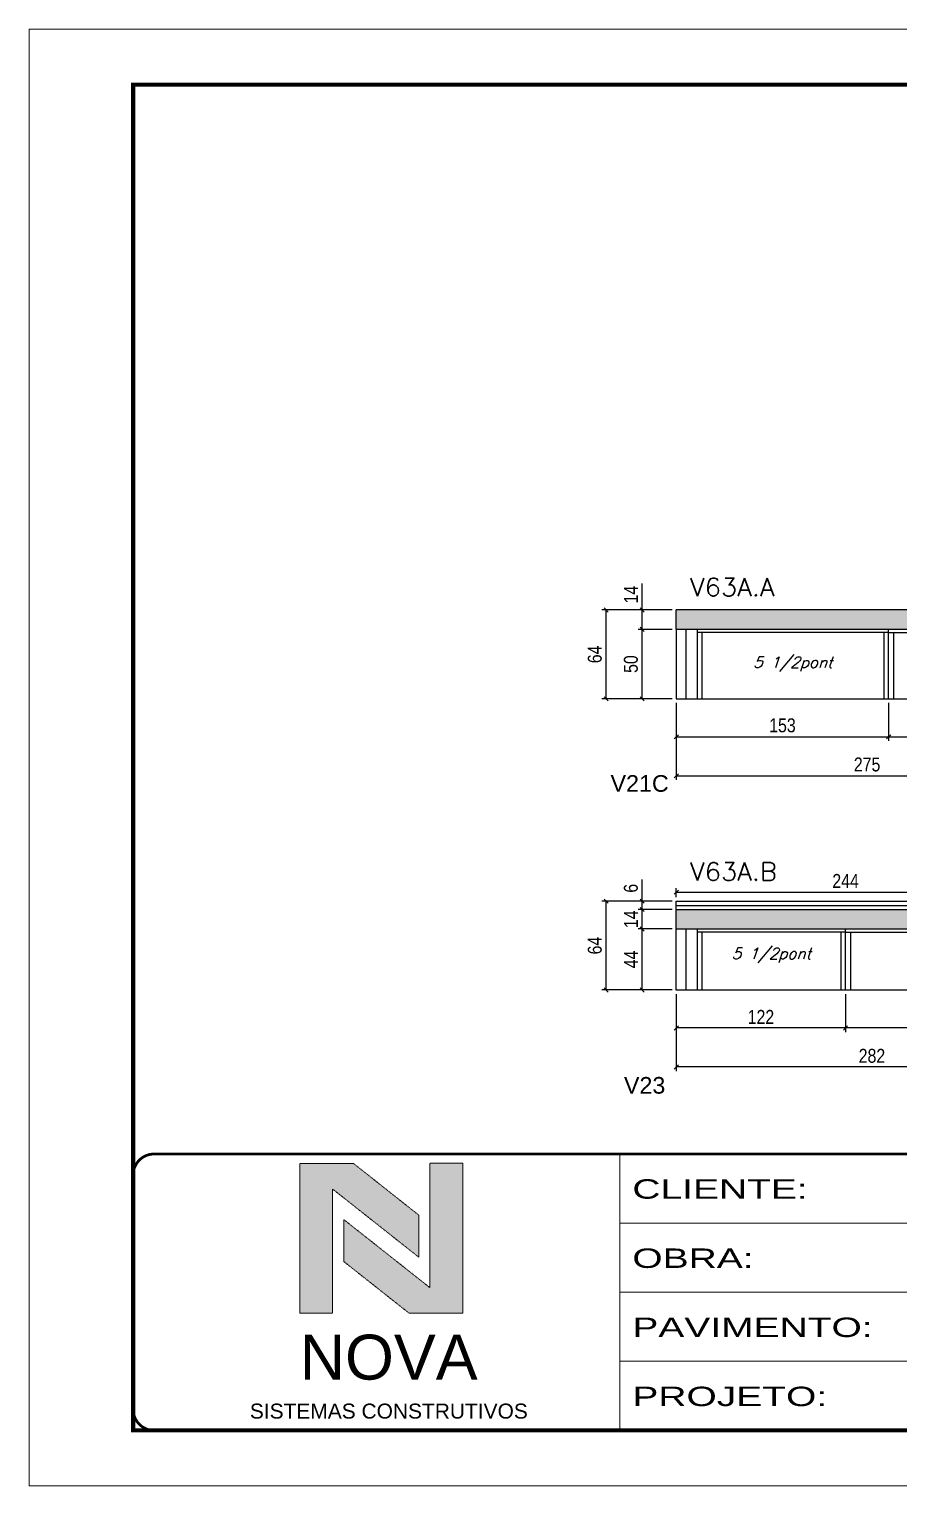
# Model space of a CAD drawing. Extents: x 0 to 6325, y 5574 to 19307.
# Drawn here: x 3170 to 3797, y 9020 to 10070 of the extents above; entities that cross this region are included whole.
import ezdxf

# ---------------------------------------------------------------- set-up
doc = ezdxf.new("R2010")
doc.units = 0
doc.linetypes.add('CONTINUO', pattern=[0])
doc.linetypes.add('DASHED', pattern=[0.75, 0.5, -0.25])
for name, color, linetype in [('1', 1, 'Continuous'), ('5', 5, 'Continuous'), ('COTA', 241, 'Continuous'), ('Painéis', 200, 'Continuous'), ('SARR_2.2x7', 40, 'Continuous'), ('SARR_3.5x7', 81, 'Continuous'), ('SARR_EDITAR', 141, 'Continuous'), ('texto', 7, 'Continuous')]:
    doc.layers.add(name, color=color, linetype=linetype)
for name, color, linetype, lineweight in [('CARIMBO-LEGENDA', 75, 'Continuous', 15), ('Folhas', 255, 'Continuous', 9), ('SARRAFO DE PRESSAO', 251, 'DASHED', 9), ('Texto Seção', 7, 'Continuous', 15)]:
    doc.layers.add(name, color=color, linetype=linetype, lineweight=lineweight)
doc.styles.add('arial', font='arial.ttf')
doc.styles.add('COTA TECNICA', font='techl___.ttf', dxfattribs={"height": 10})
doc.styles.add('REGUA-120', font='ROMANS.shx', dxfattribs={"height": 15})
doc.styles.add('Romans', font='romans.shx')
doc.styles.get("Standard").update_dxf_attribs({"font": 'arial.ttf'})
doc.styles.add('Tecnologia', font='')
doc.styles.get('Tecnologia').set_extended_font_data('Forgotten Futurist')
doc.dimstyles.new('PAINEL', dxfattribs={"dimtxt": 10, "dimasz": 3, "dimexe": 3, "dimexo": 3, "dimgap": 3, "dimtad": 1, "dimdec": 1, "dimzin": 12, "dimdsep": 46, "dimtxsty": 'COTA TECNICA', "dimblk1": 'OBLIQUE', "dimblk2": 'OBLIQUE', "dimsah": 1, "dimcen": 0.9, "dimclrd": 4, "dimclre": 4, "dimclrt": 240, "dimadec": 1, "dimazin": 3, "dimtfac": 1, "dimtdec": 1, "dimtmove": 0, "dimatfit": 3, "dimfxl": 1, "dimtolj": 1, "dimtzin": 12, "dimarcsym": 0})

# ---------------------------------------------------------------- blocks, each defined once
blk = doc.blocks.new('A$C64660E27')
at = {"layer": 'COTA', "true_color": 0x1a1a1a}
h = blk.add_hatch(color=250, dxfattribs=at)
h.dxf.hatch_style = 1
h.paths.add_polyline_path([(185.4, -11.6), (142.4, -11.6), (142.4, -131.6), (168.8, -131.6), (168.8, -32.2), (237.7, -86.7), (237.7, -53)])
at = {"layer": 'COTA'}
h = blk.add_hatch(color=20, dxfattribs=at)
h.dxf.hatch_style = 1
h.paths.add_polyline_path([(273, -11.4), (246.6, -11.4), (246.6, -111.1), (177.7, -56.6), (177.7, -90.2), (230, -131.6), (273, -131.6)])
for p, q in [((142.4, -131.6), (142.4, -11.6)), ((142.4, -11.6), (185.4, -11.6)), ((185.4, -11.6), (237.7, -53)), ((273, -11.4), (246.6, -11.4)), ((246.6, -111.1), (246.6, -11.4)), ((273, -11.4), (273, -131.6)), ((168.8, -32.2), (237.7, -86.7)), ((168.8, -131.6), (168.8, -32.2)), ((246.6, -111.1), (177.7, -56.6)), ((177.7, -90.2), (177.7, -56.6)), ((237.7, -86.7), (237.7, -53)), ((230, -131.6), (177.7, -90.2)), ((142.4, -131.6), (168.8, -131.6)), ((273, -131.6), (230, -131.6))]:
    blk.add_line(p, q)
at = {"layer": 'CARIMBO-LEGENDA', "color": 7, "linetype": 'Continuous', "ltscale": 100, "style": 'arial'}
blk.add_text('NOVA', height=36, dxfattribs=at).set_placement((142.4, -184.8))
at = {"layer": 'CARIMBO-LEGENDA', "color": 7, "linetype": 'Continuous', "style": 'arial'}
blk.add_text('SISTEMAS CONSTRUTIVOS', height=12, dxfattribs=at).set_placement((102.5, -216))
blk = doc.blocks.new('9999999999')
at = {"color": 30, "linetype": 'CONTINUO'}
for p, q in [((98564.6, 34230.2), (98564.6, 34429.4)), ((98564.6, 34379.6), (99584, 34379.6)), ((98564.6, 34329.8), (99488, 34329.8)), ((98564.6, 34280), (99488, 34280))]:
    blk.add_line(p, q, dxfattribs=at)
at = {"color": 30, "linetype": 'CONTINUO', "const_width": 2}
blk.add_lwpolyline([(99584, 34230.2), (99584, 34414.4, 0.414214), (99569, 34429.4), (98229, 34429.4, 0.414214), (98214, 34414.4), (98214, 34245.2, 0.414214), (98229, 34230.2), (99584, 34230.2)], format="xyb", dxfattribs=at)
at = {"layer": 'Folhas'}
blk.add_lwpolyline([(98139, 34190.2), (99624, 34190.2), (99624, 35240.2), (98139, 35240.2)], close=True, dxfattribs=at)
at = {"layer": 'Folhas', "color": 30, "const_width": 3}
blk.add_lwpolyline([(98214, 34230.2), (99584, 34230.2), (99584, 35200.2), (98214, 35200.2)], close=True, dxfattribs=at)
at = {"xscale": 0.9, "yscale": 0.9, "zscale": 0.9}
blk.add_blockref('A$C64660E27', (98205.8, 34433.1), dxfattribs=at)
at = {"layer": 'Folhas', "color": 7, "style": 'Tecnologia', "width": 1.5}
for s, p in [('CLIENTE:', (98573.7, 34397.2)), ('OBRA:', (98573.7, 34347.3)), ('PAVIMENTO:', (98573.7, 34297.5)), ('PROJETO:', (98573.7, 34247.7))]:
    blk.add_text(s, height=14, dxfattribs=at).set_placement(p)
blk = doc.blocks.new('_Oblique')
at = {"layer": '1', "color": 0, "lineweight": -2}
blk.add_line((-0.5, -0.5), (0.5, 0.5), dxfattribs=at)
blk = doc.blocks.new('*D3261')
at = {"layer": 'COTA', "color": 4, "lineweight": -2, "transparency": 16777216}
for p, q in [((3636.4, 9584.3), (3636.4, 9528.8)), ((3911.4, 9584.3), (3911.4, 9528.8)), ((3636.4, 9531.8), (3911.4, 9531.8))]:
    blk.add_line(p, q, dxfattribs=at)
at = {"layer": 'Defpoints', "color": 0, "transparency": 16777216}
for p in [(3636.4, 9587.3), (3911.4, 9587.3), (3911.4, 9531.8)]:
    blk.add_point(p, dxfattribs=at)
at = {"layer": 'COTA', "color": 4, "lineweight": -2, "transparency": 16777216, "xscale": 3, "yscale": 3, "zscale": 3, "rotation": 180}
blk.add_blockref('_Oblique', (3636.4, 9531.8), dxfattribs=at)
at = {"layer": 'COTA', "color": 4, "lineweight": -2, "transparency": 16777216, "xscale": 3, "yscale": 3, "zscale": 3}
blk.add_blockref('_Oblique', (3911.4, 9531.8), dxfattribs=at)
at = {"layer": 'COTA', "color": 240, "transparency": 16777216, "insert": (3773.9, 9539.9), "char_height": 10, "attachment_point": 5, "style": 'COTA TECNICA'}
blk.add_mtext('\\A1;275', dxfattribs=at)
blk = doc.blocks.new('*D3262')
at = {"layer": 'COTA', "color": 4, "lineweight": -2, "transparency": 16777216}
for p, q in [((3633.4, 9637.3), (3608.8, 9637.3)), ((3611.8, 9587.3), (3611.8, 9637.3)), ((3633.4, 9587.3), (3608.8, 9587.3))]:
    blk.add_line(p, q, dxfattribs=at)
at = {"layer": 'Defpoints', "color": 0, "transparency": 16777216}
for p in [(3611.8, 9637.3), (3636.4, 9637.3), (3636.4, 9587.3)]:
    blk.add_point(p, dxfattribs=at)
at = {"layer": 'COTA', "color": 4, "lineweight": -2, "transparency": 16777216, "xscale": 3, "yscale": 3, "zscale": 3}
for p, rotation in [((3611.8, 9637.3), 90), ((3611.8, 9587.3), 270)]:
    blk.add_blockref('_Oblique', p, dxfattribs=dict(at, rotation=rotation))
at = {"layer": 'COTA', "color": 240, "transparency": 16777216, "insert": (3603.7, 9612.3), "char_height": 10, "attachment_point": 5, "rotation": 90, "style": 'COTA TECNICA'}
blk.add_mtext('\\A1;50', dxfattribs=at)
blk = doc.blocks.new('*D4346')
at = {"layer": 'COTA', "color": 4, "lineweight": -2, "transparency": 16777216}
for p, q in [((3611.8, 9651.3), (3611.8, 9670.4)), ((3633.4, 9651.3), (3608.8, 9651.3)), ((3611.8, 9637.3), (3611.8, 9651.3)), ((3633.4, 9637.3), (3608.8, 9637.3))]:
    blk.add_line(p, q, dxfattribs=at)
at = {"layer": 'Defpoints', "color": 0, "transparency": 16777216}
for p in [(3611.8, 9651.3), (3636.4, 9651.3), (3636.4, 9637.3)]:
    blk.add_point(p, dxfattribs=at)
at = {"layer": 'COTA', "color": 4, "lineweight": -2, "transparency": 16777216, "xscale": 3, "yscale": 3, "zscale": 3}
for p, rotation in [((3611.8, 9651.3), 90), ((3611.8, 9637.3), 270)]:
    blk.add_blockref('_Oblique', p, dxfattribs=dict(at, rotation=rotation))
at = {"layer": 'COTA', "color": 240, "transparency": 16777216, "insert": (3603.8, 9662.4), "char_height": 10, "attachment_point": 5, "rotation": 90, "style": 'COTA TECNICA'}
blk.add_mtext('\\A1;14', dxfattribs=at)
blk = doc.blocks.new('*D3263')
at = {"layer": 'COTA', "color": 4, "lineweight": -2, "transparency": 16777216}
for p, q in [((3633.4, 9651.3), (3582.8, 9651.3)), ((3585.8, 9587.3), (3585.8, 9651.3)), ((3633.4, 9587.3), (3582.8, 9587.3))]:
    blk.add_line(p, q, dxfattribs=at)
at = {"layer": 'Defpoints', "color": 0, "transparency": 16777216}
for p in [(3585.8, 9651.3), (3636.4, 9651.3), (3636.4, 9587.3)]:
    blk.add_point(p, dxfattribs=at)
at = {"layer": 'COTA', "color": 4, "lineweight": -2, "transparency": 16777216, "xscale": 3, "yscale": 3, "zscale": 3}
for p, rotation in [((3585.8, 9651.3), 90), ((3585.8, 9587.3), 270)]:
    blk.add_blockref('_Oblique', p, dxfattribs=dict(at, rotation=rotation))
at = {"layer": 'COTA', "color": 240, "transparency": 16777216, "insert": (3577.7, 9619.3), "char_height": 10, "attachment_point": 5, "rotation": 90, "style": 'COTA TECNICA'}
blk.add_mtext('\\A1;64', dxfattribs=at)
blk = doc.blocks.new('*D3264')
at = {"layer": 'COTA', "color": 4, "lineweight": -2, "transparency": 16777216}
for p, q in [((3636.4, 9584.3), (3636.4, 9556.9)), ((3789.4, 9584.3), (3789.4, 9556.9)), ((3636.4, 9559.9), (3789.4, 9559.9))]:
    blk.add_line(p, q, dxfattribs=at)
at = {"layer": 'Defpoints', "color": 0, "transparency": 16777216}
for p in [(3636.4, 9587.3), (3789.4, 9587.3), (3789.4, 9559.9)]:
    blk.add_point(p, dxfattribs=at)
at = {"layer": 'COTA', "color": 4, "lineweight": -2, "transparency": 16777216, "xscale": 3, "yscale": 3, "zscale": 3, "rotation": 180}
blk.add_blockref('_Oblique', (3636.4, 9559.9), dxfattribs=at)
at = {"layer": 'COTA', "color": 4, "lineweight": -2, "transparency": 16777216, "xscale": 3, "yscale": 3, "zscale": 3}
blk.add_blockref('_Oblique', (3789.4, 9559.9), dxfattribs=at)
at = {"layer": 'COTA', "color": 240, "transparency": 16777216, "insert": (3712.9, 9568.1), "char_height": 10, "attachment_point": 5, "style": 'COTA TECNICA'}
blk.add_mtext('\\A1;153', dxfattribs=at)
blk = doc.blocks.new('*D4347')
at = {"layer": 'COTA', "color": 4, "lineweight": -2, "transparency": 16777216}
for p, q in [((3789.4, 9584.3), (3789.4, 9556.9)), ((3911.4, 9584.3), (3911.4, 9556.9)), ((3789.4, 9559.9), (3911.4, 9559.9))]:
    blk.add_line(p, q, dxfattribs=at)
at = {"layer": 'Defpoints', "color": 0, "transparency": 16777216}
for p in [(3789.4, 9587.3), (3911.4, 9587.3), (3911.4, 9559.9)]:
    blk.add_point(p, dxfattribs=at)
at = {"layer": 'COTA', "color": 4, "lineweight": -2, "transparency": 16777216, "xscale": 3, "yscale": 3, "zscale": 3, "rotation": 180}
blk.add_blockref('_Oblique', (3789.4, 9559.9), dxfattribs=at)
at = {"layer": 'COTA', "color": 4, "lineweight": -2, "transparency": 16777216, "xscale": 3, "yscale": 3, "zscale": 3}
blk.add_blockref('_Oblique', (3911.4, 9559.9), dxfattribs=at)
at = {"layer": 'COTA', "color": 240, "transparency": 16777216, "insert": (3850.4, 9568), "char_height": 10, "attachment_point": 5, "style": 'COTA TECNICA'}
blk.add_mtext('\\A1;122', dxfattribs=at)
blk = doc.blocks.new('*D3375')
at = {"layer": 'COTA', "color": 4, "lineweight": -2, "transparency": 16777216}
for p, q in [((3636.4, 9374.4), (3636.4, 9318.9)), ((3918.4, 9374.4), (3918.4, 9318.9)), ((3918.4, 9321.9), (3636.4, 9321.9))]:
    blk.add_line(p, q, dxfattribs=at)
at = {"layer": 'Defpoints', "color": 0, "transparency": 16777216}
for p in [(3636.4, 9377.4), (3918.4, 9377.4), (3636.4, 9321.9)]:
    blk.add_point(p, dxfattribs=at)
at = {"layer": 'COTA', "color": 4, "lineweight": -2, "transparency": 16777216, "xscale": 3, "yscale": 3, "zscale": 3, "rotation": 180}
blk.add_blockref('_Oblique', (3636.4, 9321.9), dxfattribs=at)
at = {"layer": 'COTA', "color": 4, "lineweight": -2, "transparency": 16777216, "xscale": 3, "yscale": 3, "zscale": 3}
blk.add_blockref('_Oblique', (3918.4, 9321.9), dxfattribs=at)
at = {"layer": 'COTA', "color": 240, "transparency": 16777216, "insert": (3777.4, 9329.9), "char_height": 10, "attachment_point": 5, "style": 'COTA TECNICA'}
blk.add_mtext('\\A1;282', dxfattribs=at)
blk = doc.blocks.new('*D3376')
at = {"layer": 'COTA', "color": 4, "lineweight": -2, "transparency": 16777216}
for p, q in [((3758.4, 9374.4), (3758.4, 9347)), ((3918.4, 9374.4), (3918.4, 9347)), ((3918.4, 9350), (3758.4, 9350))]:
    blk.add_line(p, q, dxfattribs=at)
at = {"layer": 'Defpoints', "color": 0, "transparency": 16777216}
for p in [(3758.4, 9377.4), (3918.4, 9377.4), (3758.4, 9350)]:
    blk.add_point(p, dxfattribs=at)
at = {"layer": 'COTA', "color": 4, "lineweight": -2, "transparency": 16777216, "xscale": 3, "yscale": 3, "zscale": 3, "rotation": 180}
blk.add_blockref('_Oblique', (3758.4, 9350), dxfattribs=at)
at = {"layer": 'COTA', "color": 4, "lineweight": -2, "transparency": 16777216, "xscale": 3, "yscale": 3, "zscale": 3}
blk.add_blockref('_Oblique', (3918.4, 9350), dxfattribs=at)
at = {"layer": 'COTA', "color": 240, "transparency": 16777216, "insert": (3838.4, 9358.1), "char_height": 10, "attachment_point": 5, "style": 'COTA TECNICA'}
blk.add_mtext('\\A1;160', dxfattribs=at)
blk = doc.blocks.new('*D4435')
at = {"layer": 'COTA', "color": 4, "lineweight": -2, "transparency": 16777216}
for p, q in [((3636.4, 9374.4), (3636.4, 9347)), ((3758.4, 9374.4), (3758.4, 9347)), ((3758.4, 9350), (3636.4, 9350))]:
    blk.add_line(p, q, dxfattribs=at)
at = {"layer": 'Defpoints', "color": 0, "transparency": 16777216}
for p in [(3636.4, 9377.4), (3758.4, 9377.4), (3636.4, 9350)]:
    blk.add_point(p, dxfattribs=at)
at = {"layer": 'COTA', "color": 4, "lineweight": -2, "transparency": 16777216, "xscale": 3, "yscale": 3, "zscale": 3, "rotation": 180}
blk.add_blockref('_Oblique', (3636.4, 9350), dxfattribs=at)
at = {"layer": 'COTA', "color": 4, "lineweight": -2, "transparency": 16777216, "xscale": 3, "yscale": 3, "zscale": 3}
blk.add_blockref('_Oblique', (3758.4, 9350), dxfattribs=at)
at = {"layer": 'COTA', "color": 240, "transparency": 16777216, "insert": (3697.4, 9358), "char_height": 10, "attachment_point": 5, "style": 'COTA TECNICA'}
blk.add_mtext('\\A1;122', dxfattribs=at)
blk = doc.blocks.new('*D3377')
at = {"layer": 'COTA', "color": 4, "lineweight": -2, "transparency": 16777216}
for p, q in [((3633.4, 9421.4), (3608.8, 9421.4)), ((3611.8, 9377.4), (3611.8, 9421.4)), ((3633.4, 9377.4), (3608.8, 9377.4))]:
    blk.add_line(p, q, dxfattribs=at)
at = {"layer": 'Defpoints', "color": 0, "transparency": 16777216}
for p in [(3611.8, 9421.4), (3636.4, 9421.4), (3636.4, 9377.4)]:
    blk.add_point(p, dxfattribs=at)
at = {"layer": 'COTA', "color": 4, "lineweight": -2, "transparency": 16777216, "xscale": 3, "yscale": 3, "zscale": 3}
for p, rotation in [((3611.8, 9421.4), 90), ((3611.8, 9377.4), 270)]:
    blk.add_blockref('_Oblique', p, dxfattribs=dict(at, rotation=rotation))
at = {"layer": 'COTA', "color": 240, "transparency": 16777216, "insert": (3603.8, 9399.4), "char_height": 10, "attachment_point": 5, "rotation": 90, "style": 'COTA TECNICA'}
blk.add_mtext('\\A1;44', dxfattribs=at)
blk = doc.blocks.new('*D3378')
at = {"layer": 'COTA', "color": 4, "lineweight": -2, "transparency": 16777216}
for p, q in [((3633.4, 9435.4), (3608.8, 9435.4)), ((3611.8, 9421.4), (3611.8, 9435.4)), ((3633.4, 9421.4), (3608.8, 9421.4))]:
    blk.add_line(p, q, dxfattribs=at)
at = {"layer": 'Defpoints', "color": 0, "transparency": 16777216}
for p in [(3611.8, 9435.4), (3636.4, 9435.4), (3636.4, 9421.4)]:
    blk.add_point(p, dxfattribs=at)
at = {"layer": 'COTA', "color": 4, "lineweight": -2, "transparency": 16777216, "xscale": 3, "yscale": 3, "zscale": 3}
for p, rotation in [((3611.8, 9435.4), 90), ((3611.8, 9421.4), 270)]:
    blk.add_blockref('_Oblique', p, dxfattribs=dict(at, rotation=rotation))
at = {"layer": 'COTA', "color": 240, "transparency": 16777216, "insert": (3603.8, 9428.4), "char_height": 10, "attachment_point": 5, "rotation": 90, "style": 'COTA TECNICA'}
blk.add_mtext('\\A1;14', dxfattribs=at)
blk = doc.blocks.new('*D3379')
at = {"layer": 'COTA', "color": 4, "lineweight": -2, "transparency": 16777216}
for p, q in [((3633.4, 9441.4), (3582.8, 9441.4)), ((3585.8, 9377.4), (3585.8, 9441.4)), ((3633.4, 9377.4), (3582.8, 9377.4))]:
    blk.add_line(p, q, dxfattribs=at)
at = {"layer": 'Defpoints', "color": 0, "transparency": 16777216}
for p in [(3585.8, 9441.4), (3636.4, 9441.4), (3636.4, 9377.4)]:
    blk.add_point(p, dxfattribs=at)
at = {"layer": 'COTA', "color": 4, "lineweight": -2, "transparency": 16777216, "xscale": 3, "yscale": 3, "zscale": 3}
for p, rotation in [((3585.8, 9441.4), 90), ((3585.8, 9377.4), 270)]:
    blk.add_blockref('_Oblique', p, dxfattribs=dict(at, rotation=rotation))
at = {"layer": 'COTA', "color": 240, "transparency": 16777216, "insert": (3577.7, 9409.4), "char_height": 10, "attachment_point": 5, "rotation": 90, "style": 'COTA TECNICA'}
blk.add_mtext('\\A1;64', dxfattribs=at)
blk = doc.blocks.new('*D4438')
at = {"layer": 'COTA', "color": 4, "lineweight": -2, "transparency": 16777216}
for p, q in [((3611.8, 9441.4), (3611.8, 9457)), ((3633.4, 9441.4), (3608.8, 9441.4)), ((3611.8, 9435.4), (3611.8, 9441.4)), ((3633.4, 9435.4), (3608.8, 9435.4))]:
    blk.add_line(p, q, dxfattribs=at)
at = {"layer": 'Defpoints', "color": 0, "transparency": 16777216}
for p in [(3611.8, 9441.4), (3636.4, 9441.4), (3636.4, 9435.4)]:
    blk.add_point(p, dxfattribs=at)
at = {"layer": 'COTA', "color": 4, "lineweight": -2, "transparency": 16777216, "xscale": 3, "yscale": 3, "zscale": 3}
for p, rotation in [((3611.8, 9441.4), 90), ((3611.8, 9435.4), 270)]:
    blk.add_blockref('_Oblique', p, dxfattribs=dict(at, rotation=rotation))
at = {"layer": 'COTA', "color": 240, "transparency": 16777216, "insert": (3603.7, 9450.7), "char_height": 10, "attachment_point": 5, "rotation": 90, "style": 'COTA TECNICA'}
blk.add_mtext('\\A1;6', dxfattribs=at)
blk = doc.blocks.new('*D4439')
at = {"layer": 'COTA', "color": 4, "lineweight": -2, "transparency": 16777216}
for p, q in [((3636.4, 9444.4), (3636.4, 9450.9)), ((3880.4, 9444.4), (3880.4, 9450.9)), ((3636.4, 9447.9), (3880.4, 9447.9))]:
    blk.add_line(p, q, dxfattribs=at)
at = {"layer": 'Defpoints', "color": 0, "transparency": 16777216}
for p in [(3636.4, 9441.4), (3880.4, 9447.9), (3880.4, 9441.4)]:
    blk.add_point(p, dxfattribs=at)
at = {"layer": 'COTA', "color": 4, "lineweight": -2, "transparency": 16777216, "xscale": 3, "yscale": 3, "zscale": 3, "rotation": 180}
blk.add_blockref('_Oblique', (3636.4, 9447.9), dxfattribs=at)
at = {"layer": 'COTA', "color": 4, "lineweight": -2, "transparency": 16777216, "xscale": 3, "yscale": 3, "zscale": 3}
blk.add_blockref('_Oblique', (3880.4, 9447.9), dxfattribs=at)
at = {"layer": 'COTA', "color": 240, "transparency": 16777216, "insert": (3758.4, 9456), "char_height": 10, "attachment_point": 5, "style": 'COTA TECNICA'}
blk.add_mtext('\\A1;244', dxfattribs=at)

msp = doc.modelspace()

# ---------------------------------------------------------------- hatches: boundary and pattern name
at = {"layer": 'COTA'}
h = msp.add_hatch(dxfattribs=at)
h.set_pattern_fill('AR-CONC', color=256, scale=0.03)
h.set_pattern_definition([(50, (1759.6662, 1130.2486), (5.46554, -0.4781726), [0.5715, -6.2865]), (355, (1759.666, 1130.2486), (-1.0573026, 5.7317054), [0.4572, -5.0292175]), (100.451445, (1760.1217, 1130.209), (4.4082374, 5.2535326), [0.4857003, -5.3427073]), (46.1842, (1759.666, 1131.7726), (8.132371, -1.26127), [0.85725, -9.42975]), (96.63556, (1760.344, 1131.6675), (7.122124, 7.422784), [0.728551, -8.014068]), (351.18415, (1759.666, 1131.773), (7.122124, 7.422784), [0.685799, -7.543792]), (21, (1760.4282, 1131.3916), (4.5484317, -3.067956), [0.5715, -6.2865]), (326, (1760.428, 1131.3916), (1.854061, 5.525639), [0.4572, -5.0292]), (71.451445, (1760.8073, 1131.136), (6.4024926, 2.457683), [0.4857003, -5.342698]), (37.5, (1759.6662, 1130.2486), (0.0926581, 2.53665117), [0, -4.96824, 0, -5.1054, 0, -5.04825]), (7.5, (1759.6662, 1130.2486), (2.0045899, 3.00541724), [0, -2.91084, 0, -4.85394, 0, -1.92405]), (327.5, (1757.967, 1130.2486), (4.06771786, -0.1718623), [0, -1.905, 0, -5.9436, 0, -7.8867]), (317.5, (1757.205, 1130.2486), (4.4438754, 0.7627947), [0, -2.4765, 0, -3.94716, 0, -5.6007])])
h.paths.add_polyline_path([(3911.37, 9637.3), (3911.37, 9651.3), (3636.37, 9651.3), (3636.37, 9637.3)])
h = msp.add_hatch(dxfattribs=at)
h.set_pattern_fill('AR-CONC', color=256, scale=0.03)
h.set_pattern_definition([(50, (-2e-12, 1148.575), (5.46554, -0.4781726), [0.5715, -6.2865]), (355, (-2e-12, 1148.575), (-1.0573026, 5.7317054), [0.4572, -5.0292175]), (100.451445, (0.4555, 1148.535), (4.4082374, 5.2535326), [0.4857003, -5.3427073]), (46.1842, (-2e-12, 1150.099), (8.132371, -1.26127), [0.85725, -9.42975]), (96.63556, (0.678, 1149.994), (7.122124, 7.422784), [0.728551, -8.014068]), (351.18415, (-2e-12, 1150.099), (7.122124, 7.422784), [0.685799, -7.543792]), (21, (0.762, 1149.718), (4.5484317, -3.067956), [0.5715, -6.2865]), (326, (0.762, 1149.718), (1.854061, 5.525639), [0.4572, -5.0292]), (71.451445, (1.141, 1149.4624), (6.4024926, 2.457683), [0.4857003, -5.342698]), (37.5, (-2e-12, 1148.5751), (0.0926581, 2.53665117), [0, -4.96824, 0, -5.1054, 0, -5.04825]), (7.5, (-2e-12, 1148.575), (2.0045899, 3.00541724), [0, -2.91084, 0, -4.85394, 0, -1.92405]), (327.5, (-1.6993, 1148.5751), (4.06771786, -0.1718623), [0, -1.905, 0, -5.9436, 0, -7.8867]), (317.5, (-2.4613, 1148.575), (4.4438754, 0.7627947), [0, -2.4765, 0, -3.94716, 0, -5.6007])])
h.paths.add_polyline_path([(4220.37, 9435.38), (3636.37, 9435.38), (3636.37, 9421.38), (3918.37, 9421.38), (3918.37, 9377.38), (3945.37, 9377.38), (3945.37, 9421.38), (4220.37, 9421.38)])

# ---------------------------------------------------------------- linework, layer by layer
for p, q in [((3911.37, 9651.3), (3636.37, 9651.3)), ((3636.37, 9637.3), (3636.37, 9651.3)), ((3636.37, 9421.38), (3636.37, 9435.38))]:
    msp.add_line(p, q, dxfattribs=at)
at = {"layer": 'Painéis', "linetype": 'ByBlock'}
for p, q in [((3911.37, 9637.3), (3636.37, 9637.3)), ((3636.37, 9637.3), (3636.37, 9587.3)), ((3789.37, 9587.3), (3789.37, 9637.3)), ((3636.37, 9587.3), (3911.37, 9587.3)), ((3636.37, 9441.38), (4220.37, 9441.38)), ((3636.37, 9435.38), (3636.37, 9441.38)), ((3636.37, 9435.38), (4220.37, 9435.38)), ((3636.37, 9377.38), (3636.37, 9421.38)), ((3636.37, 9421.38), (3918.37, 9421.38)), ((3758.37, 9377.38), (3758.37, 9421.38)), ((3918.37, 9377.38), (3636.37, 9377.38))]:
    msp.add_line(p, q, dxfattribs=at)
at = {"layer": 'SARR_2.2x7', "linetype": 'Continuous'}
for p, q in [((3643.37, 9637.3), (3643.37, 9587.3)), ((3789.37, 9635.1), (3651.37, 9635.1)), ((3789.37, 9635.1), (3896.37, 9635.1)), ((3643.37, 9421.38), (3643.37, 9377.38)), ((3758.37, 9419.18), (3651.37, 9419.18)), ((3758.37, 9419.18), (3903.37, 9419.18))]:
    msp.add_line(p, q, dxfattribs=at)
at = {"layer": 'SARR_3.5x7'}
for p, q in [((3651.37, 9637.3), (3651.37, 9587.3)), ((3654.87, 9635.1), (3654.87, 9587.3)), ((3785.87, 9635.1), (3785.87, 9587.3)), ((3792.87, 9635.1), (3792.87, 9587.3)), ((3651.37, 9421.38), (3651.37, 9377.38)), ((3654.87, 9419.18), (3654.87, 9377.38)), ((3754.87, 9419.18), (3754.87, 9377.38)), ((3761.87, 9419.18), (3761.87, 9377.38))]:
    msp.add_line(p, q, dxfattribs=at)
at = {"layer": 'SARR_EDITAR'}
msp.add_line((3636.37, 9438.38), (3880.37, 9438.38), dxfattribs=at)

# ---------------------------------------------------------------- block references
at = {"layer": 'SARRAFO DE PRESSAO', "color": 6, "linetype": 'ByBlock'}
msp.add_blockref('9999999999', (-94968.98, -25170.23), dxfattribs=at)

# ---------------------------------------------------------------- texts
at = {"layer": '5', "linetype": 'Continuous'}
for s, rotation, p in [('V21C', 359.99996, (3589.02, 9520.27)), ('V23', 0.00004, (3598.67, 9302.68))]:
    msp.add_text(s, height=12, rotation=rotation, dxfattribs=at).set_placement(p)
at = {"layer": 'texto', "color": 2, "char_height": 8, "attachment_point": 5, "style": 'Romans'}
for insert in [(3720.37, 9612.3), (3704.87, 9402.38)]:
    msp.add_mtext('{\\Q19;\\C256;5 1/2pont}', dxfattribs=dict(at, insert=insert))
at = {"layer": 'Texto Seção', "style": 'REGUA-120', "width": 1.05}
for s, p in [('V63A.A', (3646.37, 9661.3)), ('V63A.B', (3646.37, 9456.22))]:
    msp.add_text(s, height=13, dxfattribs=at).set_placement(p)

# ---------------------------------------------------------------- dimensions: what is measured, and where the dimension line sits
at = {"layer": 'COTA'}
for base, p1, p2, angle, picture, middle in [((3611.82, 9651.3), (3636.37, 9637.3), (3636.37, 9651.3), 90, '*D4346', (3603.75, 9662.36)), ((3585.83, 9651.3), (3636.37, 9587.3), (3636.37, 9651.3), 90, '*D3263', (3577.72, 9619.3)), ((3611.82, 9637.3), (3636.37, 9587.3), (3636.37, 9637.3), 90, '*D3262', (3603.71, 9612.3)), ((3611.82, 9441.38), (3636.37, 9435.38), (3636.37, 9441.38), 90, '*D4438', (3603.72, 9450.71)), ((3585.83, 9441.38), (3636.37, 9377.38), (3636.37, 9441.38), 90, '*D3379', (3577.72, 9409.38)), ((3611.82, 9421.38), (3636.37, 9377.38), (3636.37, 9421.38), 90, '*D3377', (3603.75, 9399.38)), ((3636.37, 9321.85), (3918.37, 9377.38), (3636.37, 9377.38), 180, '*D3375', (3777.37, 9329.95)), ((3636.37, 9349.97), (3758.37, 9377.38), (3636.37, 9377.38), 180, '*D4435', (3697.37, 9358.03)), ((3758.37, 9349.97), (3918.37, 9377.38), (3758.37, 9377.38), 180, '*D3376', (3838.37, 9358.08))]:
    dim = msp.add_linear_dim(base=base, p1=p1, p2=p2, angle=angle, dimstyle='PAINEL', dxfattribs=at)
    dim.commit()
    dim.dimension.update_dxf_attribs({"geometry": picture, "text_midpoint": middle})
for base, p1, p2, picture, middle in [((3911.37, 9531.77), (3636.37, 9587.3), (3911.37, 9587.3), '*D3261', (3773.87, 9539.88)), ((3789.37, 9559.89), (3636.37, 9587.3), (3789.37, 9587.3), '*D3264', (3712.87, 9568.11)), ((3911.37, 9559.89), (3789.37, 9587.3), (3911.37, 9587.3), '*D4347', (3850.37, 9567.95)), ((3880.37, 9447.93), (3636.37, 9441.38), (3880.37, 9441.38), '*D4439', (3758.37, 9456.01))]:
    dim = msp.add_linear_dim(base=base, p1=p1, p2=p2, dimstyle='PAINEL', dxfattribs=at)
    dim.commit()
    dim.dimension.update_dxf_attribs({"geometry": picture, "text_midpoint": middle})
dim = msp.add_linear_dim(base=(3611.82, 9435.38), p1=(3636.37, 9421.38), p2=(3636.37, 9435.38), angle=90, dimstyle='PAINEL', dxfattribs=at)
dim.commit()
dim.dimension.update_dxf_attribs({"geometry": '*D3378', "text_midpoint": (3611.82, 9428.38), "dimtype": 160})

doc.saveas('drawing.dxf')
